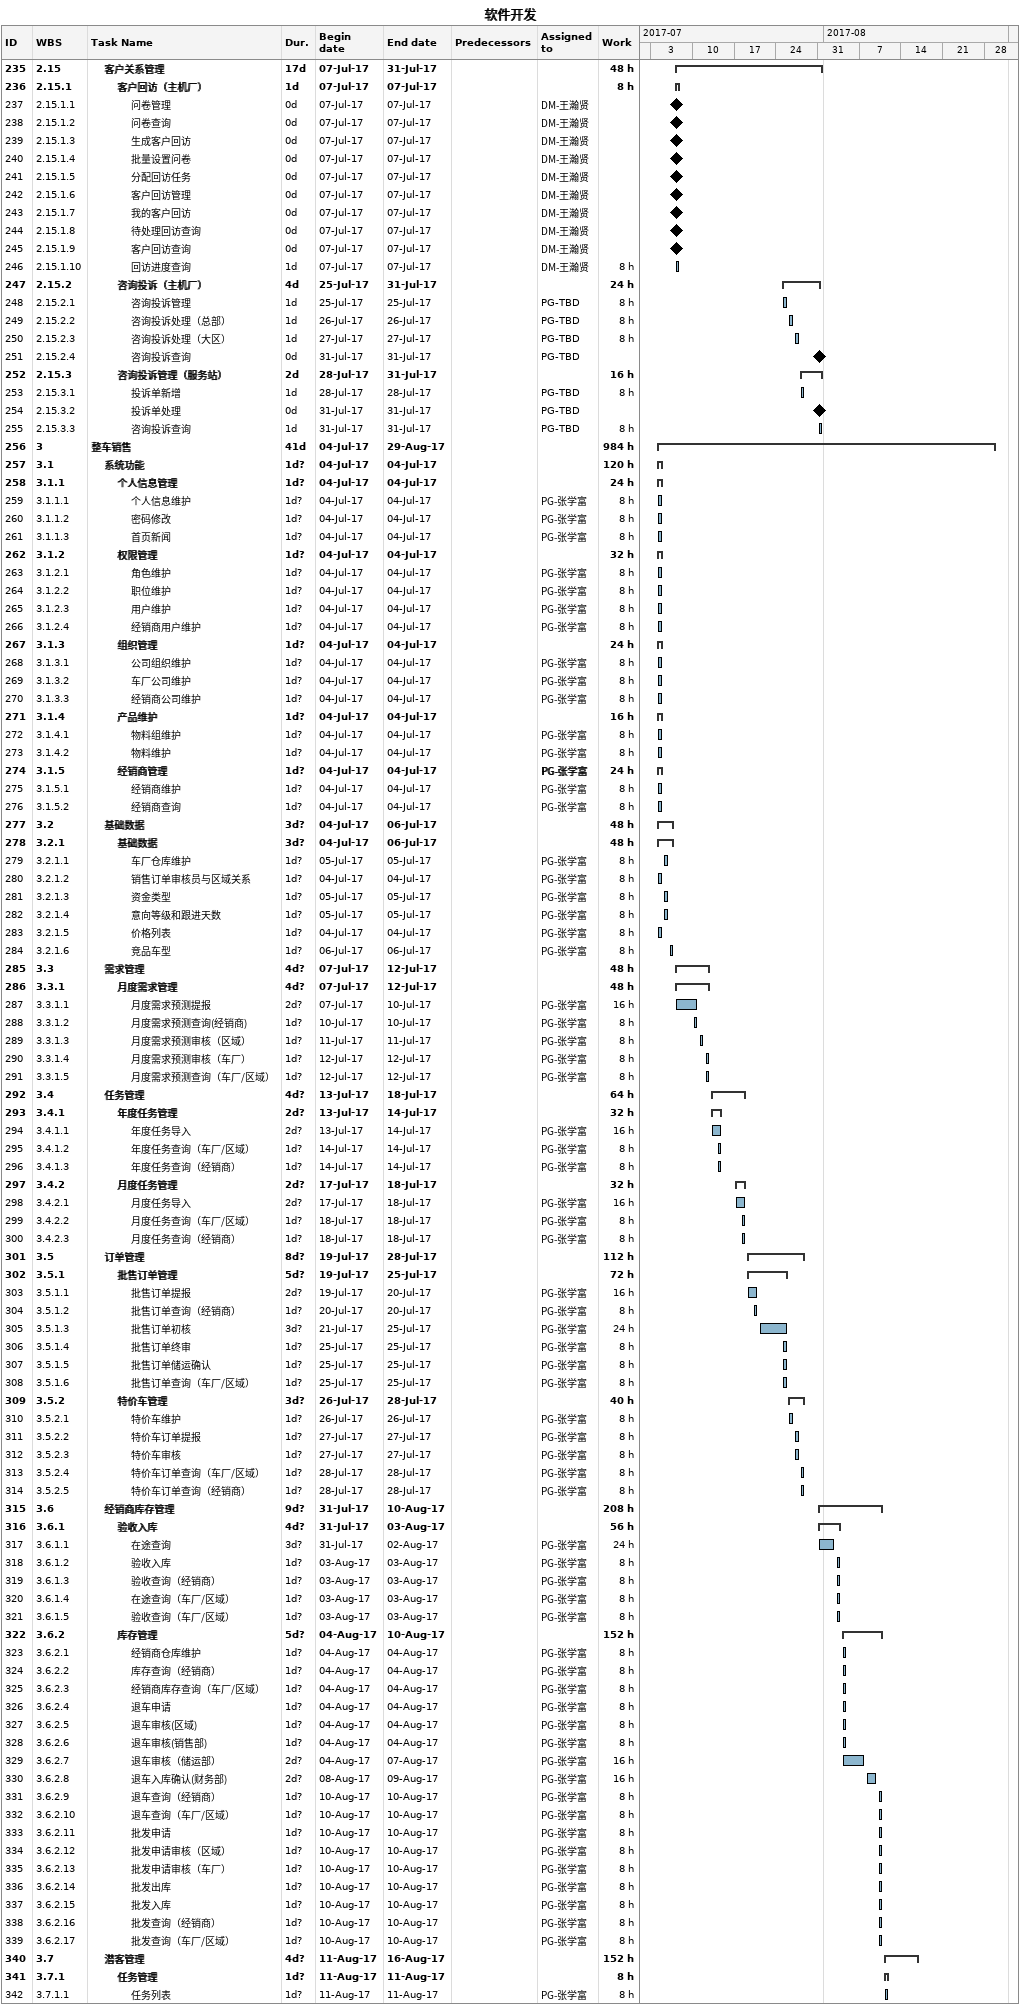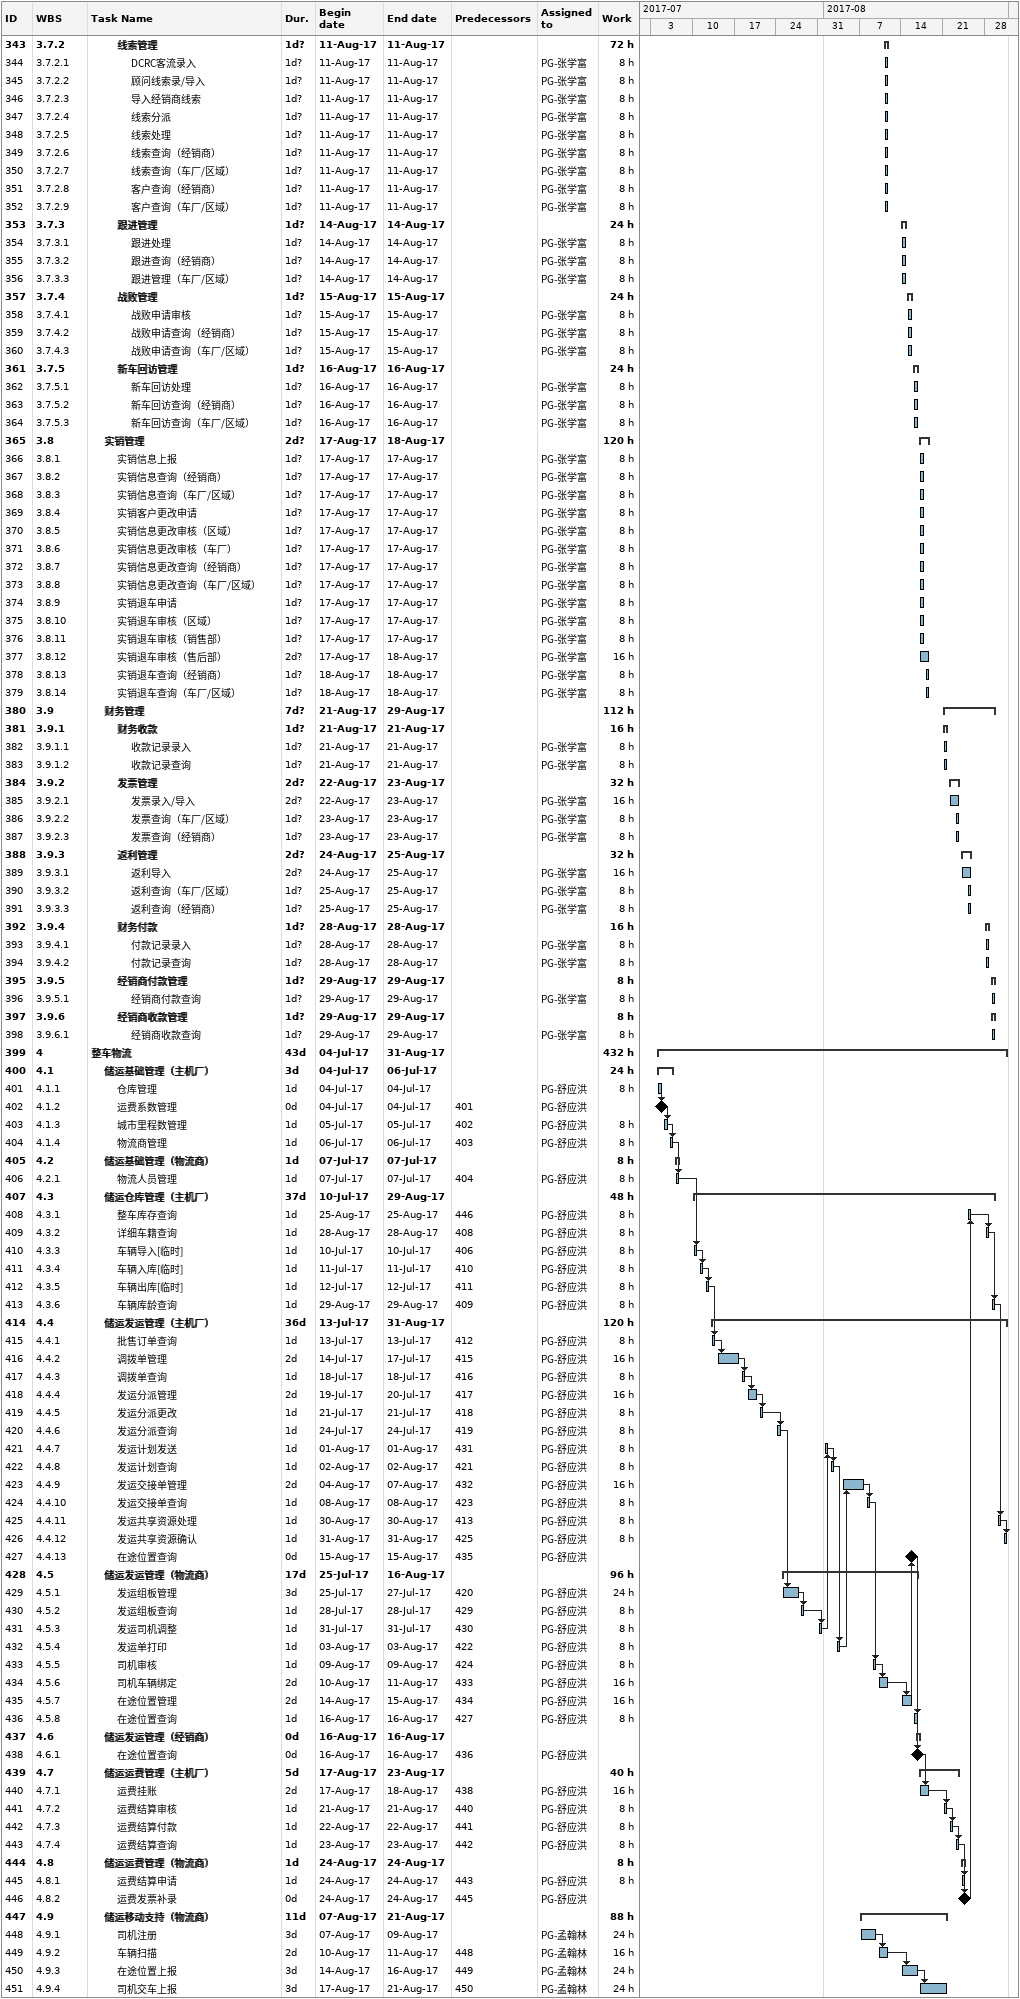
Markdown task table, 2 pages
软件开发

| ID | WBS | Task | Duration | Start | Finish | Predecessors | Resources | Work (h) |
|---|---|---|---|---|---|---|---|---|
| 235 | 2.15 | **客户关系管理** | 17d | 2017-07-07 | 2017-07-31 |  |  | 48 |
| 236 | 2.15.1 | **客户回访（主机厂）** | 1d | 2017-07-07 | 2017-07-07 |  |  | 8 |
| 237 | 2.15.1.1 | 问卷管理 | 0d | 2017-07-07 | 2017-07-07 |  | DM-王瀚贤 |  |
| 238 | 2.15.1.2 | 问卷查询 | 0d | 2017-07-07 | 2017-07-07 |  | DM-王瀚贤 |  |
| 239 | 2.15.1.3 | 生成客户回访 | 0d | 2017-07-07 | 2017-07-07 |  | DM-王瀚贤 |  |
| 240 | 2.15.1.4 | 批量设置问卷 | 0d | 2017-07-07 | 2017-07-07 |  | DM-王瀚贤 |  |
| 241 | 2.15.1.5 | 分配回访任务 | 0d | 2017-07-07 | 2017-07-07 |  | DM-王瀚贤 |  |
| 242 | 2.15.1.6 | 客户回访管理 | 0d | 2017-07-07 | 2017-07-07 |  | DM-王瀚贤 |  |
| 243 | 2.15.1.7 | 我的客户回访 | 0d | 2017-07-07 | 2017-07-07 |  | DM-王瀚贤 |  |
| 244 | 2.15.1.8 | 待处理回访查询 | 0d | 2017-07-07 | 2017-07-07 |  | DM-王瀚贤 |  |
| 245 | 2.15.1.9 | 客户回访查询 | 0d | 2017-07-07 | 2017-07-07 |  | DM-王瀚贤 |  |
| 246 | 2.15.1.10 | 回访进度查询 | 1d | 2017-07-07 | 2017-07-07 |  | DM-王瀚贤 | 8 |
| 247 | 2.15.2 | **咨询投诉（主机厂）** | 4d | 2017-07-25 | 2017-07-31 |  |  | 24 |
| 248 | 2.15.2.1 | 咨询投诉管理 | 1d | 2017-07-25 | 2017-07-25 |  | PG-TBD | 8 |
| 249 | 2.15.2.2 | 咨询投诉处理（总部） | 1d | 2017-07-26 | 2017-07-26 |  | PG-TBD | 8 |
| 250 | 2.15.2.3 | 咨询投诉处理（大区） | 1d | 2017-07-27 | 2017-07-27 |  | PG-TBD | 8 |
| 251 | 2.15.2.4 | 咨询投诉查询 | 0d | 2017-07-31 | 2017-07-31 |  | PG-TBD |  |
| 252 | 2.15.3 | **咨询投诉管理（服务站）** | 2d | 2017-07-28 | 2017-07-31 |  |  | 16 |
| 253 | 2.15.3.1 | 投诉单新增 | 1d | 2017-07-28 | 2017-07-28 |  | PG-TBD | 8 |
| 254 | 2.15.3.2 | 投诉单处理 | 0d | 2017-07-31 | 2017-07-31 |  | PG-TBD |  |
| 255 | 2.15.3.3 | 咨询投诉查询 | 1d | 2017-07-31 | 2017-07-31 |  | PG-TBD | 8 |
| 256 | 3 | **整车销售** | 41d | 2017-07-04 | 2017-08-29 |  |  | 984 |
| 257 | 3.1 | **系统功能** | 1d? | 2017-07-04 | 2017-07-04 |  |  | 120 |
| 258 | 3.1.1 | **个人信息管理** | 1d? | 2017-07-04 | 2017-07-04 |  |  | 24 |
| 259 | 3.1.1.1 | 个人信息维护 | 1d? | 2017-07-04 | 2017-07-04 |  | PG-张学富 | 8 |
| 260 | 3.1.1.2 | 密码修改 | 1d? | 2017-07-04 | 2017-07-04 |  | PG-张学富 | 8 |
| 261 | 3.1.1.3 | 首页新闻 | 1d? | 2017-07-04 | 2017-07-04 |  | PG-张学富 | 8 |
| 262 | 3.1.2 | **权限管理** | 1d? | 2017-07-04 | 2017-07-04 |  |  | 32 |
| 263 | 3.1.2.1 | 角色维护 | 1d? | 2017-07-04 | 2017-07-04 |  | PG-张学富 | 8 |
| 264 | 3.1.2.2 | 职位维护 | 1d? | 2017-07-04 | 2017-07-04 |  | PG-张学富 | 8 |
| 265 | 3.1.2.3 | 用户维护 | 1d? | 2017-07-04 | 2017-07-04 |  | PG-张学富 | 8 |
| 266 | 3.1.2.4 | 经销商用户维护 | 1d? | 2017-07-04 | 2017-07-04 |  | PG-张学富 | 8 |
| 267 | 3.1.3 | **组织管理** | 1d? | 2017-07-04 | 2017-07-04 |  |  | 24 |
| 268 | 3.1.3.1 | 公司组织维护 | 1d? | 2017-07-04 | 2017-07-04 |  | PG-张学富 | 8 |
| 269 | 3.1.3.2 | 车厂公司维护 | 1d? | 2017-07-04 | 2017-07-04 |  | PG-张学富 | 8 |
| 270 | 3.1.3.3 | 经销商公司维护 | 1d? | 2017-07-04 | 2017-07-04 |  | PG-张学富 | 8 |
| 271 | 3.1.4 | **产品维护** | 1d? | 2017-07-04 | 2017-07-04 |  |  | 16 |
| 272 | 3.1.4.1 | 物料组维护 | 1d? | 2017-07-04 | 2017-07-04 |  | PG-张学富 | 8 |
| 273 | 3.1.4.2 | 物料维护 | 1d? | 2017-07-04 | 2017-07-04 |  | PG-张学富 | 8 |
| 274 | 3.1.5 | **经销商管理** | 1d? | 2017-07-04 | 2017-07-04 |  | PG-张学富 | 24 |
| 275 | 3.1.5.1 | 经销商维护 | 1d? | 2017-07-04 | 2017-07-04 |  | PG-张学富 | 8 |
| 276 | 3.1.5.2 | 经销商查询 | 1d? | 2017-07-04 | 2017-07-04 |  | PG-张学富 | 8 |
| 277 | 3.2 | **基础数据** | 3d? | 2017-07-04 | 2017-07-06 |  |  | 48 |
| 278 | 3.2.1 | **基础数据** | 3d? | 2017-07-04 | 2017-07-06 |  |  | 48 |
| 279 | 3.2.1.1 | 车厂仓库维护 | 1d? | 2017-07-05 | 2017-07-05 |  | PG-张学富 | 8 |
| 280 | 3.2.1.2 | 销售订单审核员与区域关系 | 1d? | 2017-07-04 | 2017-07-04 |  | PG-张学富 | 8 |
| 281 | 3.2.1.3 | 资金类型 | 1d? | 2017-07-05 | 2017-07-05 |  | PG-张学富 | 8 |
| 282 | 3.2.1.4 | 意向等级和跟进天数 | 1d? | 2017-07-05 | 2017-07-05 |  | PG-张学富 | 8 |
| 283 | 3.2.1.5 | 价格列表 | 1d? | 2017-07-04 | 2017-07-04 |  | PG-张学富 | 8 |
| 284 | 3.2.1.6 | 竞品车型 | 1d? | 2017-07-06 | 2017-07-06 |  | PG-张学富 | 8 |
| 285 | 3.3 | **需求管理** | 4d? | 2017-07-07 | 2017-07-12 |  |  | 48 |
| 286 | 3.3.1 | **月度需求管理** | 4d? | 2017-07-07 | 2017-07-12 |  |  | 48 |
| 287 | 3.3.1.1 | 月度需求预测提报 | 2d? | 2017-07-07 | 2017-07-10 |  | PG-张学富 | 16 |
| 288 | 3.3.1.2 | 月度需求预测查询(经销商) | 1d? | 2017-07-10 | 2017-07-10 |  | PG-张学富 | 8 |
| 289 | 3.3.1.3 | 月度需求预测审核（区域） | 1d? | 2017-07-11 | 2017-07-11 |  | PG-张学富 | 8 |
| 290 | 3.3.1.4 | 月度需求预测审核（车厂） | 1d? | 2017-07-12 | 2017-07-12 |  | PG-张学富 | 8 |
| 291 | 3.3.1.5 | 月度需求预测查询（车厂/区域） | 1d? | 2017-07-12 | 2017-07-12 |  | PG-张学富 | 8 |
| 292 | 3.4 | **任务管理** | 4d? | 2017-07-13 | 2017-07-18 |  |  | 64 |
| 293 | 3.4.1 | **年度任务管理** | 2d? | 2017-07-13 | 2017-07-14 |  |  | 32 |
| 294 | 3.4.1.1 | 年度任务导入 | 2d? | 2017-07-13 | 2017-07-14 |  | PG-张学富 | 16 |
| 295 | 3.4.1.2 | 年度任务查询（车厂/区域） | 1d? | 2017-07-14 | 2017-07-14 |  | PG-张学富 | 8 |
| 296 | 3.4.1.3 | 年度任务查询（经销商） | 1d? | 2017-07-14 | 2017-07-14 |  | PG-张学富 | 8 |
| 297 | 3.4.2 | **月度任务管理** | 2d? | 2017-07-17 | 2017-07-18 |  |  | 32 |
| 298 | 3.4.2.1 | 月度任务导入 | 2d? | 2017-07-17 | 2017-07-18 |  | PG-张学富 | 16 |
| 299 | 3.4.2.2 | 月度任务查询（车厂/区域） | 1d? | 2017-07-18 | 2017-07-18 |  | PG-张学富 | 8 |
| 300 | 3.4.2.3 | 月度任务查询（经销商） | 1d? | 2017-07-18 | 2017-07-18 |  | PG-张学富 | 8 |
| 301 | 3.5 | **订单管理** | 8d? | 2017-07-19 | 2017-07-28 |  |  | 112 |
| 302 | 3.5.1 | **批售订单管理** | 5d? | 2017-07-19 | 2017-07-25 |  |  | 72 |
| 303 | 3.5.1.1 | 批售订单提报 | 2d? | 2017-07-19 | 2017-07-20 |  | PG-张学富 | 16 |
| 304 | 3.5.1.2 | 批售订单查询（经销商） | 1d? | 2017-07-20 | 2017-07-20 |  | PG-张学富 | 8 |
| 305 | 3.5.1.3 | 批售订单初核 | 3d? | 2017-07-21 | 2017-07-25 |  | PG-张学富 | 24 |
| 306 | 3.5.1.4 | 批售订单终审 | 1d? | 2017-07-25 | 2017-07-25 |  | PG-张学富 | 8 |
| 307 | 3.5.1.5 | 批售订单储运确认 | 1d? | 2017-07-25 | 2017-07-25 |  | PG-张学富 | 8 |
| 308 | 3.5.1.6 | 批售订单查询（车厂/区域） | 1d? | 2017-07-25 | 2017-07-25 |  | PG-张学富 | 8 |
| 309 | 3.5.2 | **特价车管理** | 3d? | 2017-07-26 | 2017-07-28 |  |  | 40 |
| 310 | 3.5.2.1 | 特价车维护 | 1d? | 2017-07-26 | 2017-07-26 |  | PG-张学富 | 8 |
| 311 | 3.5.2.2 | 特价车订单提报 | 1d? | 2017-07-27 | 2017-07-27 |  | PG-张学富 | 8 |
| 312 | 3.5.2.3 | 特价车审核 | 1d? | 2017-07-27 | 2017-07-27 |  | PG-张学富 | 8 |
| 313 | 3.5.2.4 | 特价车订单查询（车厂/区域） | 1d? | 2017-07-28 | 2017-07-28 |  | PG-张学富 | 8 |
| 314 | 3.5.2.5 | 特价车订单查询（经销商） | 1d? | 2017-07-28 | 2017-07-28 |  | PG-张学富 | 8 |
| 315 | 3.6 | **经销商库存管理** | 9d? | 2017-07-31 | 2017-08-10 |  |  | 208 |
| 316 | 3.6.1 | **验收入库** | 4d? | 2017-07-31 | 2017-08-03 |  |  | 56 |
| 317 | 3.6.1.1 | 在途查询 | 3d? | 2017-07-31 | 2017-08-02 |  | PG-张学富 | 24 |
| 318 | 3.6.1.2 | 验收入库 | 1d? | 2017-08-03 | 2017-08-03 |  | PG-张学富 | 8 |
| 319 | 3.6.1.3 | 验收查询（经销商） | 1d? | 2017-08-03 | 2017-08-03 |  | PG-张学富 | 8 |
| 320 | 3.6.1.4 | 在途查询（车厂/区域） | 1d? | 2017-08-03 | 2017-08-03 |  | PG-张学富 | 8 |
| 321 | 3.6.1.5 | 验收查询（车厂/区域） | 1d? | 2017-08-03 | 2017-08-03 |  | PG-张学富 | 8 |
| 322 | 3.6.2 | **库存管理** | 5d? | 2017-08-04 | 2017-08-10 |  |  | 152 |
| 323 | 3.6.2.1 | 经销商仓库维护 | 1d? | 2017-08-04 | 2017-08-04 |  | PG-张学富 | 8 |
| 324 | 3.6.2.2 | 库存查询（经销商） | 1d? | 2017-08-04 | 2017-08-04 |  | PG-张学富 | 8 |
| 325 | 3.6.2.3 | 经销商库存查询（车厂/区域） | 1d? | 2017-08-04 | 2017-08-04 |  | PG-张学富 | 8 |
| 326 | 3.6.2.4 | 退车申请 | 1d? | 2017-08-04 | 2017-08-04 |  | PG-张学富 | 8 |
| 327 | 3.6.2.5 | 退车审核(区域) | 1d? | 2017-08-04 | 2017-08-04 |  | PG-张学富 | 8 |
| 328 | 3.6.2.6 | 退车审核(销售部) | 1d? | 2017-08-04 | 2017-08-04 |  | PG-张学富 | 8 |
| 329 | 3.6.2.7 | 退车审核（储运部） | 2d? | 2017-08-04 | 2017-08-07 |  | PG-张学富 | 16 |
| 330 | 3.6.2.8 | 退车入库确认(财务部) | 2d? | 2017-08-08 | 2017-08-09 |  | PG-张学富 | 16 |
| 331 | 3.6.2.9 | 退车查询（经销商） | 1d? | 2017-08-10 | 2017-08-10 |  | PG-张学富 | 8 |
| 332 | 3.6.2.10 | 退车查询（车厂/区域） | 1d? | 2017-08-10 | 2017-08-10 |  | PG-张学富 | 8 |
| 333 | 3.6.2.11 | 批发申请 | 1d? | 2017-08-10 | 2017-08-10 |  | PG-张学富 | 8 |
| 334 | 3.6.2.12 | 批发申请审核（区域） | 1d? | 2017-08-10 | 2017-08-10 |  | PG-张学富 | 8 |
| 335 | 3.6.2.13 | 批发申请审核（车厂） | 1d? | 2017-08-10 | 2017-08-10 |  | PG-张学富 | 8 |
| 336 | 3.6.2.14 | 批发出库 | 1d? | 2017-08-10 | 2017-08-10 |  | PG-张学富 | 8 |
| 337 | 3.6.2.15 | 批发入库 | 1d? | 2017-08-10 | 2017-08-10 |  | PG-张学富 | 8 |
| 338 | 3.6.2.16 | 批发查询（经销商） | 1d? | 2017-08-10 | 2017-08-10 |  | PG-张学富 | 8 |
| 339 | 3.6.2.17 | 批发查询（车厂/区域） | 1d? | 2017-08-10 | 2017-08-10 |  | PG-张学富 | 8 |
| 340 | 3.7 | **潜客管理** | 4d? | 2017-08-11 | 2017-08-16 |  |  | 152 |
| 341 | 3.7.1 | **任务管理** | 1d? | 2017-08-11 | 2017-08-11 |  |  | 8 |
| 342 | 3.7.1.1 | 任务列表 | 1d? | 2017-08-11 | 2017-08-11 |  | PG-张学富 | 8 |
| 343 | 3.7.2 | **线索管理** | 1d? | 2017-08-11 | 2017-08-11 |  |  | 72 |
| 344 | 3.7.2.1 | DCRC客流录入 | 1d? | 2017-08-11 | 2017-08-11 |  | PG-张学富 | 8 |
| 345 | 3.7.2.2 | 顾问线索录/导入 | 1d? | 2017-08-11 | 2017-08-11 |  | PG-张学富 | 8 |
| 346 | 3.7.2.3 | 导入经销商线索 | 1d? | 2017-08-11 | 2017-08-11 |  | PG-张学富 | 8 |
| 347 | 3.7.2.4 | 线索分派 | 1d? | 2017-08-11 | 2017-08-11 |  | PG-张学富 | 8 |
| 348 | 3.7.2.5 | 线索处理 | 1d? | 2017-08-11 | 2017-08-11 |  | PG-张学富 | 8 |
| 349 | 3.7.2.6 | 线索查询（经销商） | 1d? | 2017-08-11 | 2017-08-11 |  | PG-张学富 | 8 |
| 350 | 3.7.2.7 | 线索查询（车厂/区域） | 1d? | 2017-08-11 | 2017-08-11 |  | PG-张学富 | 8 |
| 351 | 3.7.2.8 | 客户查询（经销商） | 1d? | 2017-08-11 | 2017-08-11 |  | PG-张学富 | 8 |
| 352 | 3.7.2.9 | 客户查询（车厂/区域） | 1d? | 2017-08-11 | 2017-08-11 |  | PG-张学富 | 8 |
| 353 | 3.7.3 | **跟进管理** | 1d? | 2017-08-14 | 2017-08-14 |  |  | 24 |
| 354 | 3.7.3.1 | 跟进处理 | 1d? | 2017-08-14 | 2017-08-14 |  | PG-张学富 | 8 |
| 355 | 3.7.3.2 | 跟进查询（经销商） | 1d? | 2017-08-14 | 2017-08-14 |  | PG-张学富 | 8 |
| 356 | 3.7.3.3 | 跟进管理（车厂/区域） | 1d? | 2017-08-14 | 2017-08-14 |  | PG-张学富 | 8 |
| 357 | 3.7.4 | **战败管理** | 1d? | 2017-08-15 | 2017-08-15 |  |  | 24 |
| 358 | 3.7.4.1 | 战败申请审核 | 1d? | 2017-08-15 | 2017-08-15 |  | PG-张学富 | 8 |
| 359 | 3.7.4.2 | 战败申请查询（经销商） | 1d? | 2017-08-15 | 2017-08-15 |  | PG-张学富 | 8 |
| 360 | 3.7.4.3 | 战败申请查询（车厂/区域） | 1d? | 2017-08-15 | 2017-08-15 |  | PG-张学富 | 8 |
| 361 | 3.7.5 | **新车回访管理** | 1d? | 2017-08-16 | 2017-08-16 |  |  | 24 |
| 362 | 3.7.5.1 | 新车回访处理 | 1d? | 2017-08-16 | 2017-08-16 |  | PG-张学富 | 8 |
| 363 | 3.7.5.2 | 新车回访查询（经销商） | 1d? | 2017-08-16 | 2017-08-16 |  | PG-张学富 | 8 |
| 364 | 3.7.5.3 | 新车回访查询（车厂/区域） | 1d? | 2017-08-16 | 2017-08-16 |  | PG-张学富 | 8 |
| 365 | 3.8 | **实销管理** | 2d? | 2017-08-17 | 2017-08-18 |  |  | 120 |
| 366 | 3.8.1 | 实销信息上报 | 1d? | 2017-08-17 | 2017-08-17 |  | PG-张学富 | 8 |
| 367 | 3.8.2 | 实销信息查询（经销商） | 1d? | 2017-08-17 | 2017-08-17 |  | PG-张学富 | 8 |
| 368 | 3.8.3 | 实销信息查询（车厂/区域） | 1d? | 2017-08-17 | 2017-08-17 |  | PG-张学富 | 8 |
| 369 | 3.8.4 | 实销客户更改申请 | 1d? | 2017-08-17 | 2017-08-17 |  | PG-张学富 | 8 |
| 370 | 3.8.5 | 实销信息更改审核（区域） | 1d? | 2017-08-17 | 2017-08-17 |  | PG-张学富 | 8 |
| 371 | 3.8.6 | 实销信息更改审核（车厂） | 1d? | 2017-08-17 | 2017-08-17 |  | PG-张学富 | 8 |
| 372 | 3.8.7 | 实销信息更改查询（经销商） | 1d? | 2017-08-17 | 2017-08-17 |  | PG-张学富 | 8 |
| 373 | 3.8.8 | 实销信息更改查询（车厂/区域） | 1d? | 2017-08-17 | 2017-08-17 |  | PG-张学富 | 8 |
| 374 | 3.8.9 | 实销退车申请 | 1d? | 2017-08-17 | 2017-08-17 |  | PG-张学富 | 8 |
| 375 | 3.8.10 | 实销退车审核（区域） | 1d? | 2017-08-17 | 2017-08-17 |  | PG-张学富 | 8 |
| 376 | 3.8.11 | 实销退车审核（销售部） | 1d? | 2017-08-17 | 2017-08-17 |  | PG-张学富 | 8 |
| 377 | 3.8.12 | 实销退车审核（售后部） | 2d? | 2017-08-17 | 2017-08-18 |  | PG-张学富 | 16 |
| 378 | 3.8.13 | 实销退车查询（经销商） | 1d? | 2017-08-18 | 2017-08-18 |  | PG-张学富 | 8 |
| 379 | 3.8.14 | 实销退车查询（车厂/区域） | 1d? | 2017-08-18 | 2017-08-18 |  | PG-张学富 | 8 |
| 380 | 3.9 | **财务管理** | 7d? | 2017-08-21 | 2017-08-29 |  |  | 112 |
| 381 | 3.9.1 | **财务收款** | 1d? | 2017-08-21 | 2017-08-21 |  |  | 16 |
| 382 | 3.9.1.1 | 收款记录录入 | 1d? | 2017-08-21 | 2017-08-21 |  | PG-张学富 | 8 |
| 383 | 3.9.1.2 | 收款记录查询 | 1d? | 2017-08-21 | 2017-08-21 |  | PG-张学富 | 8 |
| 384 | 3.9.2 | **发票管理** | 2d? | 2017-08-22 | 2017-08-23 |  |  | 32 |
| 385 | 3.9.2.1 | 发票录入/导入 | 2d? | 2017-08-22 | 2017-08-23 |  | PG-张学富 | 16 |
| 386 | 3.9.2.2 | 发票查询（车厂/区域） | 1d? | 2017-08-23 | 2017-08-23 |  | PG-张学富 | 8 |
| 387 | 3.9.2.3 | 发票查询（经销商） | 1d? | 2017-08-23 | 2017-08-23 |  | PG-张学富 | 8 |
| 388 | 3.9.3 | **返利管理** | 2d? | 2017-08-24 | 2017-08-25 |  |  | 32 |
| 389 | 3.9.3.1 | 返利导入 | 2d? | 2017-08-24 | 2017-08-25 |  | PG-张学富 | 16 |
| 390 | 3.9.3.2 | 返利查询（车厂/区域） | 1d? | 2017-08-25 | 2017-08-25 |  | PG-张学富 | 8 |
| 391 | 3.9.3.3 | 返利查询（经销商） | 1d? | 2017-08-25 | 2017-08-25 |  | PG-张学富 | 8 |
| 392 | 3.9.4 | **财务付款** | 1d? | 2017-08-28 | 2017-08-28 |  |  | 16 |
| 393 | 3.9.4.1 | 付款记录录入 | 1d? | 2017-08-28 | 2017-08-28 |  | PG-张学富 | 8 |
| 394 | 3.9.4.2 | 付款记录查询 | 1d? | 2017-08-28 | 2017-08-28 |  | PG-张学富 | 8 |
| 395 | 3.9.5 | **经销商付款管理** | 1d? | 2017-08-29 | 2017-08-29 |  |  | 8 |
| 396 | 3.9.5.1 | 经销商付款查询 | 1d? | 2017-08-29 | 2017-08-29 |  | PG-张学富 | 8 |
| 397 | 3.9.6 | **经销商收款管理** | 1d? | 2017-08-29 | 2017-08-29 |  |  | 8 |
| 398 | 3.9.6.1 | 经销商收款查询 | 1d? | 2017-08-29 | 2017-08-29 |  | PG-张学富 | 8 |
| 399 | 4 | **整车物流** | 43d | 2017-07-04 | 2017-08-31 |  |  | 432 |
| 400 | 4.1 | **储运基础管理（主机厂）** | 3d | 2017-07-04 | 2017-07-06 |  |  | 24 |
| 401 | 4.1.1 | 仓库管理 | 1d | 2017-07-04 | 2017-07-04 |  | PG-舒应洪 | 8 |
| 402 | 4.1.2 | 运费系数管理 | 0d | 2017-07-04 | 2017-07-04 | 401 | PG-舒应洪 |  |
| 403 | 4.1.3 | 城市里程数管理 | 1d | 2017-07-05 | 2017-07-05 | 402 | PG-舒应洪 | 8 |
| 404 | 4.1.4 | 物流商管理 | 1d | 2017-07-06 | 2017-07-06 | 403 | PG-舒应洪 | 8 |
| 405 | 4.2 | **储运基础管理（物流商）** | 1d | 2017-07-07 | 2017-07-07 |  |  | 8 |
| 406 | 4.2.1 | 物流人员管理 | 1d | 2017-07-07 | 2017-07-07 | 404 | PG-舒应洪 | 8 |
| 407 | 4.3 | **储运仓库管理（主机厂）** | 37d | 2017-07-10 | 2017-08-29 |  |  | 48 |
| 408 | 4.3.1 | 整车库存查询 | 1d | 2017-08-25 | 2017-08-25 | 446 | PG-舒应洪 | 8 |
| 409 | 4.3.2 | 详细车籍查询 | 1d | 2017-08-28 | 2017-08-28 | 408 | PG-舒应洪 | 8 |
| 410 | 4.3.3 | 车辆导入[临时] | 1d | 2017-07-10 | 2017-07-10 | 406 | PG-舒应洪 | 8 |
| 411 | 4.3.4 | 车辆入库[临时] | 1d | 2017-07-11 | 2017-07-11 | 410 | PG-舒应洪 | 8 |
| 412 | 4.3.5 | 车辆出库[临时] | 1d | 2017-07-12 | 2017-07-12 | 411 | PG-舒应洪 | 8 |
| 413 | 4.3.6 | 车辆库龄查询 | 1d | 2017-08-29 | 2017-08-29 | 409 | PG-舒应洪 | 8 |
| 414 | 4.4 | **储运发运管理（主机厂）** | 36d | 2017-07-13 | 2017-08-31 |  |  | 120 |
| 415 | 4.4.1 | 批售订单查询 | 1d | 2017-07-13 | 2017-07-13 | 412 | PG-舒应洪 | 8 |
| 416 | 4.4.2 | 调拨单管理 | 2d | 2017-07-14 | 2017-07-17 | 415 | PG-舒应洪 | 16 |
| 417 | 4.4.3 | 调拨单查询 | 1d | 2017-07-18 | 2017-07-18 | 416 | PG-舒应洪 | 8 |
| 418 | 4.4.4 | 发运分派管理 | 2d | 2017-07-19 | 2017-07-20 | 417 | PG-舒应洪 | 16 |
| 419 | 4.4.5 | 发运分派更改 | 1d | 2017-07-21 | 2017-07-21 | 418 | PG-舒应洪 | 8 |
| 420 | 4.4.6 | 发运分派查询 | 1d | 2017-07-24 | 2017-07-24 | 419 | PG-舒应洪 | 8 |
| 421 | 4.4.7 | 发运计划发送 | 1d | 2017-08-01 | 2017-08-01 | 431 | PG-舒应洪 | 8 |
| 422 | 4.4.8 | 发运计划查询 | 1d | 2017-08-02 | 2017-08-02 | 421 | PG-舒应洪 | 8 |
| 423 | 4.4.9 | 发运交接单管理 | 2d | 2017-08-04 | 2017-08-07 | 432 | PG-舒应洪 | 16 |
| 424 | 4.4.10 | 发运交接单查询 | 1d | 2017-08-08 | 2017-08-08 | 423 | PG-舒应洪 | 8 |
| 425 | 4.4.11 | 发运共享资源处理 | 1d | 2017-08-30 | 2017-08-30 | 413 | PG-舒应洪 | 8 |
| 426 | 4.4.12 | 发运共享资源确认 | 1d | 2017-08-31 | 2017-08-31 | 425 | PG-舒应洪 | 8 |
| 427 | 4.4.13 | 在途位置查询 | 0d | 2017-08-15 | 2017-08-15 | 435 | PG-舒应洪 |  |
| 428 | 4.5 | **储运发运管理（物流商）** | 17d | 2017-07-25 | 2017-08-16 |  |  | 96 |
| 429 | 4.5.1 | 发运组板管理 | 3d | 2017-07-25 | 2017-07-27 | 420 | PG-舒应洪 | 24 |
| 430 | 4.5.2 | 发运组板查询 | 1d | 2017-07-28 | 2017-07-28 | 429 | PG-舒应洪 | 8 |
| 431 | 4.5.3 | 发运司机调整 | 1d | 2017-07-31 | 2017-07-31 | 430 | PG-舒应洪 | 8 |
| 432 | 4.5.4 | 发运单打印 | 1d | 2017-08-03 | 2017-08-03 | 422 | PG-舒应洪 | 8 |
| 433 | 4.5.5 | 司机审核 | 1d | 2017-08-09 | 2017-08-09 | 424 | PG-舒应洪 | 8 |
| 434 | 4.5.6 | 司机车辆绑定 | 2d | 2017-08-10 | 2017-08-11 | 433 | PG-舒应洪 | 16 |
| 435 | 4.5.7 | 在途位置管理 | 2d | 2017-08-14 | 2017-08-15 | 434 | PG-舒应洪 | 16 |
| 436 | 4.5.8 | 在途位置查询 | 1d | 2017-08-16 | 2017-08-16 | 427 | PG-舒应洪 | 8 |
| 437 | 4.6 | **储运发运管理（经销商）** | 0d | 2017-08-16 | 2017-08-16 |  |  |  |
| 438 | 4.6.1 | 在途位置查询 | 0d | 2017-08-16 | 2017-08-16 | 436 | PG-舒应洪 |  |
| 439 | 4.7 | **储运运费管理（主机厂）** | 5d | 2017-08-17 | 2017-08-23 |  |  | 40 |
| 440 | 4.7.1 | 运费挂账 | 2d | 2017-08-17 | 2017-08-18 | 438 | PG-舒应洪 | 16 |
| 441 | 4.7.2 | 运费结算审核 | 1d | 2017-08-21 | 2017-08-21 | 440 | PG-舒应洪 | 8 |
| 442 | 4.7.3 | 运费结算付款 | 1d | 2017-08-22 | 2017-08-22 | 441 | PG-舒应洪 | 8 |
| 443 | 4.7.4 | 运费结算查询 | 1d | 2017-08-23 | 2017-08-23 | 442 | PG-舒应洪 | 8 |
| 444 | 4.8 | **储运运费管理（物流商）** | 1d | 2017-08-24 | 2017-08-24 |  |  | 8 |
| 445 | 4.8.1 | 运费结算申请 | 1d | 2017-08-24 | 2017-08-24 | 443 | PG-舒应洪 | 8 |
| 446 | 4.8.2 | 运费发票补录 | 0d | 2017-08-24 | 2017-08-24 | 445 | PG-舒应洪 |  |
| 447 | 4.9 | **储运移动支持（物流商）** | 11d | 2017-08-07 | 2017-08-21 |  |  | 88 |
| 448 | 4.9.1 | 司机注册 | 3d | 2017-08-07 | 2017-08-09 |  | PG-孟翰林 | 24 |
| 449 | 4.9.2 | 车辆扫描 | 2d | 2017-08-10 | 2017-08-11 | 448 | PG-孟翰林 | 16 |
| 450 | 4.9.3 | 在途位置上报 | 3d | 2017-08-14 | 2017-08-16 | 449 | PG-孟翰林 | 24 |
| 451 | 4.9.4 | 司机交车上报 | 3d | 2017-08-17 | 2017-08-21 | 450 | PG-孟翰林 | 24 |
